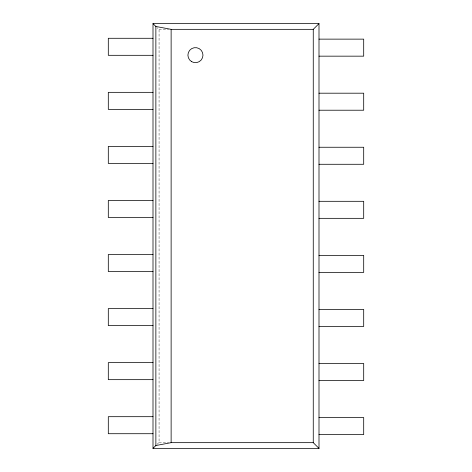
<?xml version="1.0" encoding="UTF-8"?>
<svg xmlns="http://www.w3.org/2000/svg" width="472" height="472" viewBox="0 0 472 472"><rect width="100%" height="100%" fill="white"/><g stroke="black" fill="none" stroke-linecap="round" stroke-linejoin="round"><path stroke-width="0.35" stroke-dasharray="2.36 1.77" d="M157.04 444.353L159.064 442.335L159.064 29.665L157.04 27.647M159.064 29.665L168.634 29.665M159.064 442.335L168.634 442.335"/><path stroke-width="0.71" d="M319.001 448.4L313.261 442.659L313.261 29.341L319.001 23.6L152.999 23.6L152.999 448.4L319.001 448.4L319.001 23.6M152.999 448.4L155.866 445.527L171.13 442.659L313.261 442.659M152.999 23.6L155.866 26.473L171.13 29.341L313.261 29.341M152.999 38.285L108.306 38.285L108.306 55.312L152.999 55.312M319.001 39.135L363.694 39.135L363.694 56.162L319.001 56.162M152.999 92.341L108.306 92.341L108.306 109.368L152.999 109.368M319.001 93.196L363.694 93.196L363.694 110.218L319.001 110.218M152.999 146.403L108.306 146.403L108.306 163.424L152.999 163.424M319.001 147.252L363.694 147.252L363.694 164.28L319.001 164.28M152.999 200.458L108.306 200.458L108.306 217.486L152.999 217.486M319.001 201.308L363.694 201.308L363.694 218.335L319.001 218.335M152.999 254.514L108.306 254.514L108.306 271.542L152.999 271.542M319.001 255.37L363.694 255.37L363.694 272.391L319.001 272.391M152.999 308.576L108.306 308.576L108.306 325.597L152.999 325.597M319.001 309.425L363.694 309.425L363.694 326.453L319.001 326.453M152.999 362.632L108.306 362.632L108.306 379.659L152.999 379.659M319.001 363.481L363.694 363.481L363.694 380.509L319.001 380.509M152.999 416.688L108.306 416.688L108.306 433.715L152.999 433.715M319.001 417.543L363.694 417.543L363.694 434.564L319.001 434.564M171.13 29.341L171.13 442.659M155.866 26.473L155.866 445.527M191.673 61.673A7.534 7.534 0 0 0 202.972 55.153A7.534 7.534 0 0 0 191.673 48.628A7.534 7.534 0 0 0 191.673 61.673"/></g></svg>
